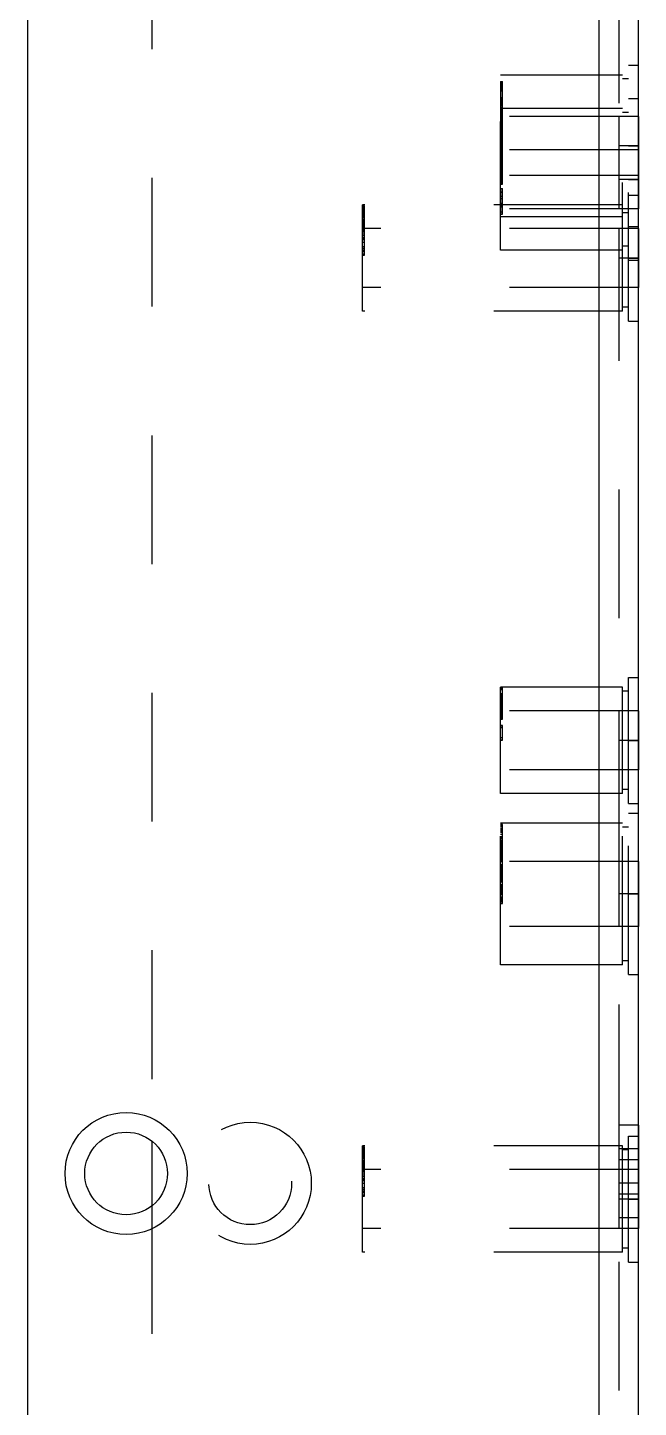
# Model space of a CAD drawing. Header units: millimetres. Extents: x 1262 to 3787, y 0 to 841.
# Drawn here: x 2677.8 to 2708.8, y 441.8 to 511.9 of the extents above; entities that cross this region are included whole.
import ezdxf

# ---------------------------------------------------------------- set-up
doc = ezdxf.new("R2010")
doc.units = ezdxf.units.MM
doc.header["$LTSCALE"] = 65.395
doc.linetypes.add('HIDDEN', pattern=[0.2, 0.1, -0.1])
doc.layers.get('0').update_dxf_attribs({"linetype": 'CONTINUOUS'})
doc.layers.add('02___PRT_ALL_AXES', color=7, linetype='CONTINUOUS')
doc.layers.add('DEFAULT_2', color=8, linetype='HIDDEN')

msp = doc.modelspace()

# ---------------------------------------------------------------- linework, layer by layer
at = {"color": 3, "linetype": 'Continuous'}
for p, q in [((2706.84, 581.004), (2706.84, 324.704)), ((2677.84, 580.004), (2677.84, 325.704)), ((2708.84, 325.704), (2708.84, 580.004))]:
    msp.add_line(p, q, dxfattribs=at)
at = {"color": 7, "linetype": 'Continuous'}
msp.add_line((2684.14, 455.312), (2684.14, 452.095), dxfattribs=at)
at = {"color": 3, "linetype": 'Continuous'}
msp.add_circle((2682.84, 453.704), 3.1, dxfattribs=at)
at = {"color": 7, "linetype": 'Continuous'}
msp.add_circle((2682.84, 453.704), 2.1, dxfattribs=at)
at = {"layer": '02___PRT_ALL_AXES', "color": 8, "linetype": 'HIDDEN'}
for p, q in [((2708.04, 509.504), (2701.84, 509.504)), ((2701.84, 500.604), (2701.84, 509.504)), ((2708.04, 507.804), (2701.84, 507.804)), ((2708.84, 507.404), (2701.84, 507.404)), ((2707.84, 507.402), (2707.84, 502.705)), ((2708.84, 507.402), (2708.84, 507.404)), ((2708.84, 507.402), (2708.84, 502.705)), ((2708.84, 505.704), (2701.84, 505.704)), ((2708.84, 505.904), (2707.84, 505.904)), ((2708.84, 504.404), (2701.84, 504.404)), ((2708.84, 504.204), (2707.84, 504.204)), ((2708.04, 502.904), (2694.84, 502.904)), ((2708.84, 502.704), (2701.84, 502.704)), ((2708.84, 502.704), (2708.84, 502.705)), ((2708.04, 502.304), (2701.84, 502.304)), ((2708.84, 501.704), (2694.84, 501.704)), ((2694.84, 497.504), (2694.84, 501.704)), ((2707.84, 501.702), (2707.84, 498.705)), ((2708.84, 501.702), (2708.84, 501.704)), ((2708.84, 501.702), (2708.84, 498.705)), ((2708.04, 500.604), (2701.84, 500.604)), ((2708.84, 500.204), (2707.84, 500.204)), ((2708.84, 498.704), (2694.84, 498.704)), ((2708.84, 498.704), (2708.84, 498.705)), ((2708.04, 497.504), (2694.84, 497.504)), ((2708.04, 478.404), (2701.84, 478.404)), ((2708.84, 477.204), (2701.84, 477.204)), ((2701.84, 473.004), (2701.84, 477.204)), ((2707.84, 477.202), (2707.84, 474.205)), ((2708.84, 477.202), (2708.84, 477.204)), ((2708.84, 477.202), (2708.84, 474.205)), ((2708.84, 475.704), (2707.84, 475.704)), ((2708.84, 474.204), (2701.84, 474.204)), ((2708.84, 474.204), (2708.84, 474.205)), ((2708.04, 473.004), (2701.84, 473.004)), ((2708.04, 471.504), (2701.84, 471.504)), ((2708.84, 469.554), (2701.84, 469.554)), ((2701.84, 466.254), (2701.84, 469.554)), ((2707.84, 469.552), (2707.84, 466.255)), ((2708.84, 469.552), (2708.84, 469.554)), ((2708.84, 469.552), (2708.84, 466.255)), ((2708.84, 467.904), (2707.84, 467.904)), ((2708.84, 466.254), (2701.84, 466.254)), ((2708.84, 466.254), (2708.84, 466.255)), ((2708.04, 464.304), (2701.84, 464.304)), ((2708.84, 456.154), (2707.84, 456.154)), ((2707.84, 456.154), (2707.84, 450.905)), ((2708.84, 456.154), (2708.84, 450.905)), ((2708.04, 455.104), (2694.84, 455.104)), ((2708.84, 454.954), (2707.84, 454.954)), ((2708.84, 454.404), (2707.84, 454.404)), ((2708.84, 453.904), (2694.84, 453.904)), ((2694.84, 449.704), (2694.84, 453.904)), ((2708.84, 453.204), (2707.84, 453.204)), ((2708.84, 452.654), (2707.84, 452.654)), ((2708.84, 452.404), (2707.84, 452.404)), ((2708.84, 451.454), (2707.84, 451.454)), ((2708.84, 450.904), (2694.84, 450.904)), ((2708.84, 450.904), (2708.84, 450.905)), ((2708.04, 449.704), (2694.84, 449.704))]:
    msp.add_line(p, q, dxfattribs=at)
at = {"layer": 'DEFAULT_2', "color": 8, "linetype": 'HIDDEN'}
for p, q in [((2707.84, 580.004), (2707.84, 325.704)), ((2684.14, 556.595), (2684.14, 455.312)), ((2708.34, 510.004), (2708.84, 510.004)), ((2708.34, 497.004), (2708.34, 510.004)), ((2701.84, 509.169), (2701.94, 509.169)), ((2701.84, 509.169), (2701.84, 503.961)), ((2701.84, 509.16), (2701.94, 509.16)), ((2701.84, 509.157), (2701.94, 509.157)), ((2701.84, 509.145), (2701.94, 509.145)), ((2701.84, 509.13), (2701.94, 509.13)), ((2701.84, 509.123), (2701.94, 509.123)), ((2701.84, 509.106), (2701.94, 509.106)), ((2701.84, 509.061), (2701.94, 509.061)), ((2701.84, 509.05), (2701.94, 509.05)), ((2701.84, 509.034), (2701.94, 509.034)), ((2701.84, 509.032), (2701.94, 509.032)), ((2701.84, 509.028), (2701.94, 509.028)), ((2701.84, 509.02), (2701.94, 509.02)), ((2701.84, 508.997), (2701.94, 508.997)), ((2701.84, 508.987), (2701.94, 508.987)), ((2701.84, 508.984), (2701.94, 508.984)), ((2701.84, 508.951), (2701.94, 508.951)), ((2701.84, 508.941), (2701.94, 508.941)), ((2701.84, 508.931), (2701.94, 508.931)), ((2701.84, 508.921), (2701.94, 508.921)), ((2701.84, 508.883), (2701.94, 508.883)), ((2701.94, 503.961), (2701.94, 509.169)), ((2708.04, 497.504), (2708.04, 509.504)), ((2708.34, 509.304), (2708.04, 509.304)), ((2701.84, 508.861), (2701.94, 508.861)), ((2701.84, 508.86), (2701.94, 508.86)), ((2701.84, 508.784), (2701.94, 508.784)), ((2701.84, 508.774), (2701.94, 508.774)), ((2701.84, 508.765), (2701.94, 508.765)), ((2701.84, 508.752), (2701.94, 508.752)), ((2701.84, 508.697), (2701.94, 508.697)), ((2701.84, 508.365), (2701.94, 508.365)), ((2701.84, 508.3), (2701.94, 508.3)), ((2701.84, 508.279), (2701.94, 508.279)), ((2701.84, 508.253), (2701.94, 508.253)), ((2701.84, 508.218), (2701.94, 508.218)), ((2701.84, 508.195), (2701.94, 508.195)), ((2708.34, 508.304), (2708.84, 508.304)), ((2701.84, 508.139), (2701.94, 508.139)), ((2701.84, 508.128), (2701.94, 508.128)), ((2701.84, 508.124), (2701.94, 508.124)), ((2701.84, 508.109), (2701.94, 508.109)), ((2701.84, 508.102), (2701.94, 508.102)), ((2701.84, 508.093), (2701.94, 508.093)), ((2701.84, 508.06), (2701.94, 508.06)), ((2701.84, 508.038), (2701.94, 508.038)), ((2701.84, 508.013), (2701.94, 508.013)), ((2701.84, 507.979), (2701.94, 507.979)), ((2701.84, 507.885), (2701.94, 507.885)), ((2701.84, 507.845), (2701.94, 507.845)), ((2701.84, 507.788), (2701.94, 507.788)), ((2701.84, 507.745), (2701.94, 507.745)), ((2701.84, 507.72), (2701.94, 507.72)), ((2701.84, 507.644), (2701.94, 507.644)), ((2701.84, 507.642), (2701.94, 507.642)), ((2701.84, 507.631), (2701.94, 507.631)), ((2701.84, 507.58), (2701.94, 507.58)), ((2701.84, 507.572), (2701.94, 507.572)), ((2701.84, 507.544), (2701.94, 507.544)), ((2701.84, 507.543), (2701.94, 507.543)), ((2701.84, 507.512), (2701.94, 507.512)), ((2701.84, 507.49), (2701.94, 507.49)), ((2701.84, 507.477), (2701.94, 507.477)), ((2701.84, 507.469), (2701.94, 507.469)), ((2708.34, 507.604), (2708.04, 507.604)), ((2701.84, 507.46), (2701.94, 507.46)), ((2701.84, 507.457), (2701.94, 507.457)), ((2701.84, 507.45), (2701.94, 507.45)), ((2701.84, 507.445), (2701.94, 507.445)), ((2701.84, 507.43), (2701.94, 507.43)), ((2701.84, 507.423), (2701.94, 507.423)), ((2701.84, 507.415), (2701.94, 507.415)), ((2701.84, 507.406), (2701.94, 507.406)), ((2701.84, 507.361), (2701.94, 507.361)), ((2701.84, 507.35), (2701.94, 507.35)), ((2701.84, 507.345), (2701.94, 507.345)), ((2701.84, 507.334), (2701.94, 507.334)), ((2701.84, 507.333), (2701.94, 507.333)), ((2701.84, 507.332), (2701.94, 507.332)), ((2701.84, 507.328), (2701.94, 507.328)), ((2701.84, 507.32), (2701.94, 507.32)), ((2701.84, 507.297), (2701.94, 507.297)), ((2701.84, 507.287), (2701.94, 507.287)), ((2701.84, 507.284), (2701.94, 507.284)), ((2701.84, 507.281), (2701.94, 507.281)), ((2701.84, 507.252), (2701.94, 507.252)), ((2701.84, 507.251), (2701.94, 507.251)), ((2701.84, 507.241), (2701.94, 507.241)), ((2701.84, 507.231), (2701.94, 507.231)), ((2701.84, 507.221), (2701.94, 507.221)), ((2701.84, 507.183), (2701.94, 507.183)), ((2701.84, 507.176), (2701.94, 507.176)), ((2701.84, 507.164), (2701.94, 507.164)), ((2701.84, 507.161), (2701.94, 507.161)), ((2701.84, 507.16), (2701.94, 507.16)), ((2701.84, 507.106), (2701.94, 507.106)), ((2701.84, 507.106), (2701.94, 507.106)), ((2701.84, 507.094), (2701.94, 507.094)), ((2701.84, 507.084), (2701.94, 507.084)), ((2701.84, 507.077), (2701.94, 507.077)), ((2701.84, 507.074), (2701.94, 507.074)), ((2701.84, 507.065), (2701.94, 507.065)), ((2701.84, 507.052), (2701.94, 507.052)), ((2701.84, 507.043), (2701.94, 507.043)), ((2701.84, 507.026), (2701.94, 507.026)), ((2701.84, 507.018), (2701.94, 507.018)), ((2701.84, 507.014), (2701.94, 507.014)), ((2701.84, 507.001), (2701.94, 507.001)), ((2701.84, 506.997), (2701.94, 506.997)), ((2701.84, 506.98), (2701.94, 506.98)), ((2701.84, 506.972), (2701.94, 506.972)), ((2701.84, 506.961), (2701.94, 506.961)), ((2701.84, 506.949), (2701.94, 506.949)), ((2701.84, 506.938), (2701.94, 506.938)), ((2701.84, 506.931), (2701.94, 506.931)), ((2701.84, 506.911), (2701.94, 506.911)), ((2701.84, 506.892), (2701.94, 506.892)), ((2701.84, 506.88), (2701.94, 506.88)), ((2701.84, 506.865), (2701.94, 506.865)), ((2701.84, 506.85), (2701.94, 506.85)), ((2701.84, 506.841), (2701.94, 506.841)), ((2701.84, 506.826), (2701.94, 506.826)), ((2701.84, 506.811), (2701.94, 506.811)), ((2701.84, 506.809), (2701.94, 506.809)), ((2701.84, 506.799), (2701.94, 506.799)), ((2701.84, 506.792), (2701.94, 506.792)), ((2701.84, 506.78), (2701.94, 506.78)), ((2701.84, 506.76), (2701.94, 506.76)), ((2701.84, 506.753), (2701.94, 506.753)), ((2701.84, 506.677), (2701.94, 506.677)), ((2701.84, 506.665), (2701.94, 506.665)), ((2701.84, 506.664), (2701.94, 506.664)), ((2701.84, 506.63), (2701.94, 506.63)), ((2701.84, 506.628), (2701.94, 506.628)), ((2701.84, 506.6), (2701.94, 506.6)), ((2701.84, 506.579), (2701.94, 506.579)), ((2701.84, 506.562), (2701.94, 506.562)), ((2701.84, 506.553), (2701.94, 506.553)), ((2701.84, 506.534), (2701.94, 506.534)), ((2701.84, 506.518), (2701.94, 506.518)), ((2701.84, 506.51), (2701.94, 506.51)), ((2701.84, 506.495), (2701.94, 506.495)), ((2701.84, 506.445), (2701.94, 506.445)), ((2701.84, 506.442), (2701.94, 506.442)), ((2701.84, 506.439), (2701.94, 506.439)), ((2701.84, 506.428), (2701.94, 506.428)), ((2701.84, 506.424), (2701.94, 506.424)), ((2701.84, 506.412), (2701.94, 506.412)), ((2701.84, 506.409), (2701.94, 506.409)), ((2701.84, 506.402), (2701.94, 506.402)), ((2701.84, 506.394), (2701.94, 506.394)), ((2701.84, 506.393), (2701.94, 506.393)), ((2701.84, 506.384), (2701.94, 506.384)), ((2701.84, 506.37), (2701.94, 506.37)), ((2701.84, 506.368), (2701.94, 506.368)), ((2701.84, 506.36), (2701.94, 506.36)), ((2701.84, 506.356), (2701.94, 506.356)), ((2701.84, 506.353), (2701.94, 506.353)), ((2701.84, 506.344), (2701.94, 506.344)), ((2701.84, 506.34), (2701.94, 506.34)), ((2701.84, 506.338), (2701.94, 506.338)), ((2701.84, 506.335), (2701.94, 506.335)), ((2701.84, 506.314), (2701.94, 506.314)), ((2701.84, 506.313), (2701.94, 506.313)), ((2701.84, 506.308), (2701.94, 506.308)), ((2701.84, 506.305), (2701.94, 506.305)), ((2701.84, 506.297), (2701.94, 506.297)), ((2701.84, 506.295), (2701.94, 506.295)), ((2701.84, 506.289), (2701.94, 506.289)), ((2701.84, 506.279), (2701.94, 506.279)), ((2701.84, 506.266), (2701.94, 506.266)), ((2701.84, 506.264), (2701.94, 506.264)), ((2701.84, 506.259), (2701.94, 506.259)), ((2701.84, 506.257), (2701.94, 506.257)), ((2701.84, 506.253), (2701.94, 506.253)), ((2701.84, 506.25), (2701.94, 506.25)), ((2701.84, 506.234), (2701.94, 506.234)), ((2701.84, 506.228), (2701.94, 506.228)), ((2701.84, 506.22), (2701.94, 506.22)), ((2701.84, 506.215), (2701.94, 506.215)), ((2701.84, 506.214), (2701.94, 506.214)), ((2701.84, 506.209), (2701.94, 506.209)), ((2701.84, 506.195), (2701.94, 506.195)), ((2701.84, 506.188), (2701.94, 506.188)), ((2701.84, 506.185), (2701.94, 506.185)), ((2701.84, 506.172), (2701.94, 506.172)), ((2701.84, 506.155), (2701.94, 506.155)), ((2701.84, 506.154), (2701.94, 506.154)), ((2701.84, 506.145), (2701.94, 506.145)), ((2701.84, 506.131), (2701.94, 506.131)), ((2701.84, 506.13), (2701.94, 506.13)), ((2701.84, 506.106), (2701.94, 506.106)), ((2701.84, 506.099), (2701.94, 506.099)), ((2701.84, 506.095), (2701.94, 506.095)), ((2701.84, 506.088), (2701.94, 506.088)), ((2701.84, 506.075), (2701.94, 506.075)), ((2701.84, 506.069), (2701.94, 506.069)), ((2701.84, 506.068), (2701.94, 506.068)), ((2701.84, 506.065), (2701.94, 506.065)), ((2701.84, 506.052), (2701.94, 506.052)), ((2701.84, 506.05), (2701.94, 506.05)), ((2701.84, 506.045), (2701.94, 506.045)), ((2701.84, 506.038), (2701.94, 506.038)), ((2701.84, 506.025), (2701.94, 506.025)), ((2701.84, 506.02), (2701.94, 506.02)), ((2701.84, 505.986), (2701.94, 505.986)), ((2701.84, 505.986), (2701.94, 505.986)), ((2701.84, 505.983), (2701.94, 505.983)), ((2701.84, 505.982), (2701.94, 505.982)), ((2701.84, 505.981), (2701.94, 505.981)), ((2701.84, 505.967), (2701.94, 505.967)), ((2701.84, 505.965), (2701.94, 505.965)), ((2701.84, 505.952), (2701.94, 505.952)), ((2701.84, 505.945), (2701.94, 505.945)), ((2701.84, 505.944), (2701.94, 505.944)), ((2701.84, 505.942), (2701.94, 505.942)), ((2701.84, 505.931), (2701.94, 505.931)), ((2701.84, 505.88), (2701.94, 505.88)), ((2701.84, 505.876), (2701.94, 505.876)), ((2701.84, 505.872), (2701.94, 505.872)), ((2701.84, 505.864), (2701.94, 505.864)), ((2701.84, 505.844), (2701.94, 505.844)), ((2701.84, 505.843), (2701.94, 505.843)), ((2701.84, 505.839), (2701.94, 505.839)), ((2701.84, 505.833), (2701.94, 505.833)), ((2701.84, 505.812), (2701.94, 505.812)), ((2701.84, 505.804), (2701.94, 505.804)), ((2701.84, 505.795), (2701.94, 505.795)), ((2701.84, 505.79), (2701.94, 505.79)), ((2701.84, 505.79), (2701.94, 505.79)), ((2701.84, 505.777), (2701.94, 505.777)), ((2701.84, 505.767), (2701.94, 505.767)), ((2701.84, 505.765), (2701.94, 505.765)), ((2701.84, 505.757), (2701.94, 505.757)), ((2701.84, 505.75), (2701.94, 505.75)), ((2701.84, 505.731), (2701.94, 505.731)), ((2701.84, 505.715), (2701.94, 505.715)), ((2701.84, 505.687), (2701.94, 505.687)), ((2701.84, 505.678), (2701.94, 505.678)), ((2701.84, 505.663), (2701.94, 505.663)), ((2701.84, 505.661), (2701.94, 505.661)), ((2701.84, 505.645), (2701.94, 505.645)), ((2701.84, 505.633), (2701.94, 505.633)), ((2701.84, 505.581), (2701.94, 505.581)), ((2701.84, 505.552), (2701.94, 505.552)), ((2701.84, 505.476), (2701.94, 505.476)), ((2701.84, 505.464), (2701.94, 505.464)), ((2701.84, 505.447), (2701.94, 505.447)), ((2701.84, 505.406), (2701.94, 505.406)), ((2701.84, 505.406), (2701.94, 505.406)), ((2701.84, 505.394), (2701.94, 505.394)), ((2701.84, 505.377), (2701.94, 505.377)), ((2708.34, 505.904), (2708.84, 505.904)), ((2701.84, 505.343), (2701.94, 505.343)), ((2701.84, 505.326), (2701.94, 505.326)), ((2701.84, 505.318), (2701.94, 505.318)), ((2701.84, 505.314), (2701.94, 505.314)), ((2701.84, 505.301), (2701.94, 505.301)), ((2701.84, 505.28), (2701.94, 505.28)), ((2701.84, 505.275), (2701.94, 505.275)), ((2701.84, 505.272), (2701.94, 505.272)), ((2701.84, 505.261), (2701.94, 505.261)), ((2701.84, 505.249), (2701.94, 505.249)), ((2701.84, 505.248), (2701.94, 505.248)), ((2701.84, 505.238), (2701.94, 505.238)), ((2701.84, 505.231), (2701.94, 505.231)), ((2701.84, 505.211), (2701.94, 505.211)), ((2701.84, 505.192), (2701.94, 505.192)), ((2701.84, 505.18), (2701.94, 505.18)), ((2701.84, 505.165), (2701.94, 505.165)), ((2701.84, 505.15), (2701.94, 505.15)), ((2701.84, 505.141), (2701.94, 505.141)), ((2701.84, 505.126), (2701.94, 505.126)), ((2701.84, 505.111), (2701.94, 505.111)), ((2701.84, 505.109), (2701.94, 505.109)), ((2701.84, 505.099), (2701.94, 505.099)), ((2701.84, 505.092), (2701.94, 505.092)), ((2701.84, 505.08), (2701.94, 505.08)), ((2701.84, 505.06), (2701.94, 505.06)), ((2701.84, 505.053), (2701.94, 505.053)), ((2701.84, 505.05), (2701.94, 505.05)), ((2701.84, 504.977), (2701.94, 504.977)), ((2701.84, 504.964), (2701.94, 504.964)), ((2701.84, 504.935), (2701.94, 504.935)), ((2701.84, 504.93), (2701.94, 504.93)), ((2701.84, 504.928), (2701.94, 504.928)), ((2701.84, 504.862), (2701.94, 504.862)), ((2701.84, 504.834), (2701.94, 504.834)), ((2701.84, 504.81), (2701.94, 504.81)), ((2701.84, 504.745), (2701.94, 504.745)), ((2701.84, 504.742), (2701.94, 504.742)), ((2701.84, 504.712), (2701.94, 504.712)), ((2701.84, 504.709), (2701.94, 504.709)), ((2701.84, 504.702), (2701.94, 504.702)), ((2701.84, 504.694), (2701.94, 504.694)), ((2701.84, 504.684), (2701.94, 504.684)), ((2701.84, 504.67), (2701.94, 504.67)), ((2701.84, 504.668), (2701.94, 504.668)), ((2701.84, 504.667), (2701.94, 504.667)), ((2701.84, 504.656), (2701.94, 504.656)), ((2701.84, 504.653), (2701.94, 504.653)), ((2701.84, 504.644), (2701.94, 504.644)), ((2701.84, 504.64), (2701.94, 504.64)), ((2701.84, 504.635), (2701.94, 504.635)), ((2701.84, 504.633), (2701.94, 504.633)), ((2701.84, 504.614), (2701.94, 504.614)), ((2701.84, 504.608), (2701.94, 504.608)), ((2701.84, 504.605), (2701.94, 504.605)), ((2701.84, 504.597), (2701.94, 504.597)), ((2701.84, 504.595), (2701.94, 504.595)), ((2701.84, 504.589), (2701.94, 504.589)), ((2701.84, 504.566), (2701.94, 504.566)), ((2701.84, 504.564), (2701.94, 504.564)), ((2701.84, 504.56), (2701.94, 504.56)), ((2701.84, 504.559), (2701.94, 504.559)), ((2701.84, 504.557), (2701.94, 504.557)), ((2701.84, 504.553), (2701.94, 504.553)), ((2701.84, 504.55), (2701.94, 504.55)), ((2701.84, 504.534), (2701.94, 504.534)), ((2701.84, 504.53), (2701.94, 504.53)), ((2701.84, 504.528), (2701.94, 504.528)), ((2701.84, 504.52), (2701.94, 504.52)), ((2701.84, 504.515), (2701.94, 504.515)), ((2701.84, 504.514), (2701.94, 504.514)), ((2701.84, 504.514), (2701.94, 504.514)), ((2701.84, 504.509), (2701.94, 504.509)), ((2701.84, 504.495), (2701.94, 504.495)), ((2701.84, 504.488), (2701.94, 504.488)), ((2701.84, 504.472), (2701.94, 504.472)), ((2701.84, 504.455), (2701.94, 504.455)), ((2701.84, 504.454), (2701.94, 504.454)), ((2701.84, 504.431), (2701.94, 504.431)), ((2701.84, 504.43), (2701.94, 504.43)), ((2701.84, 504.406), (2701.94, 504.406)), ((2701.84, 504.399), (2701.94, 504.399)), ((2701.84, 504.395), (2701.94, 504.395)), ((2701.84, 504.375), (2701.94, 504.375)), ((2701.84, 504.369), (2701.94, 504.369)), ((2701.84, 504.368), (2701.94, 504.368)), ((2701.84, 504.365), (2701.94, 504.365)), ((2701.84, 504.352), (2701.94, 504.352)), ((2701.84, 504.35), (2701.94, 504.35)), ((2701.84, 504.338), (2701.94, 504.338)), ((2701.84, 504.325), (2701.94, 504.325)), ((2701.84, 504.32), (2701.94, 504.32)), ((2701.84, 504.286), (2701.94, 504.286)), ((2701.84, 504.286), (2701.94, 504.286)), ((2701.84, 504.283), (2701.94, 504.283)), ((2701.84, 504.282), (2701.94, 504.282)), ((2701.84, 504.281), (2701.94, 504.281)), ((2701.84, 504.267), (2701.94, 504.267)), ((2701.84, 504.265), (2701.94, 504.265)), ((2701.84, 504.252), (2701.94, 504.252)), ((2701.84, 504.247), (2701.94, 504.247)), ((2701.84, 504.245), (2701.94, 504.245)), ((2701.84, 504.181), (2701.94, 504.181)), ((2701.84, 504.176), (2701.94, 504.176)), ((2701.84, 504.164), (2701.94, 504.164)), ((2701.84, 504.139), (2701.94, 504.139)), ((2701.84, 504.133), (2701.94, 504.133)), ((2701.84, 504.132), (2701.94, 504.132)), ((2701.84, 504.104), (2701.94, 504.104)), ((2701.84, 504.095), (2701.94, 504.095)), ((2701.84, 504.09), (2701.94, 504.09)), ((2701.84, 504.067), (2701.94, 504.067)), ((2701.84, 504.065), (2701.94, 504.065)), ((2701.84, 504.057), (2701.94, 504.057)), ((2701.84, 504.031), (2701.94, 504.031)), ((2701.84, 503.987), (2701.94, 503.987)), ((2701.84, 503.978), (2701.94, 503.978)), ((2701.84, 503.963), (2701.94, 503.963)), ((2701.84, 503.961), (2701.94, 503.961)), ((2708.34, 504.204), (2708.84, 504.204)), ((2701.84, 503.747), (2701.94, 503.747)), ((2701.84, 503.747), (2701.84, 502.432)), ((2701.84, 503.575), (2701.94, 503.575)), ((2701.84, 503.548), (2701.94, 503.548)), ((2701.84, 503.35), (2701.94, 503.35)), ((2701.94, 502.432), (2701.94, 503.747)), ((2708.34, 503.404), (2708.84, 503.404)), ((2694.84, 500.204), (2694.84, 502.904)), ((2694.94, 502.86), (2694.84, 502.86)), ((2694.84, 502.842), (2694.94, 502.842)), ((2694.94, 502.835), (2694.84, 502.835)), ((2694.84, 502.821), (2694.94, 502.821)), ((2694.94, 502.798), (2694.84, 502.798)), ((2694.84, 502.795), (2694.94, 502.795)), ((2694.84, 502.76), (2694.94, 502.76)), ((2694.94, 502.754), (2694.84, 502.754)), ((2694.84, 502.743), (2694.94, 502.743)), ((2694.84, 502.738), (2694.94, 502.738)), ((2694.84, 502.734), (2694.94, 502.734)), ((2694.84, 502.728), (2694.94, 502.728)), ((2694.84, 502.703), (2694.94, 502.703)), ((2694.84, 502.698), (2694.94, 502.698)), ((2694.84, 502.697), (2694.94, 502.697)), ((2694.94, 502.694), (2694.84, 502.694)), ((2694.84, 502.686), (2694.94, 502.686)), ((2694.84, 502.661), (2694.94, 502.661)), ((2694.84, 502.657), (2694.94, 502.657)), ((2694.84, 502.642), (2694.94, 502.642)), ((2694.84, 502.626), (2694.94, 502.626)), ((2694.84, 502.575), (2694.94, 502.575)), ((2694.84, 502.57), (2694.94, 502.57)), ((2694.94, 502.567), (2694.84, 502.567)), ((2694.94, 500.351), (2694.94, 502.86)), ((2701.84, 503.235), (2701.94, 503.235)), ((2701.84, 503.002), (2701.94, 503.002)), ((2701.84, 502.967), (2701.94, 502.967)), ((2701.84, 502.933), (2701.94, 502.933)), ((2701.84, 502.86), (2701.94, 502.86)), ((2701.84, 502.83), (2701.94, 502.83)), ((2701.84, 502.814), (2701.94, 502.814)), ((2708.34, 502.704), (2708.04, 502.704)), ((2694.84, 502.528), (2694.94, 502.528)), ((2694.84, 502.503), (2694.94, 502.503)), ((2694.84, 502.446), (2694.94, 502.446)), ((2694.84, 502.42), (2694.94, 502.42)), ((2694.84, 502.378), (2694.94, 502.378)), ((2694.84, 502.373), (2694.94, 502.373)), ((2694.84, 502.357), (2694.94, 502.357)), ((2694.84, 502.347), (2694.94, 502.347)), ((2694.84, 502.343), (2694.94, 502.343)), ((2694.84, 502.295), (2694.94, 502.295)), ((2694.84, 502.291), (2694.94, 502.291)), ((2694.84, 502.275), (2694.94, 502.275)), ((2694.84, 502.275), (2694.94, 502.275)), ((2694.84, 502.203), (2694.94, 502.203)), ((2694.84, 502.193), (2694.94, 502.193)), ((2694.84, 502.165), (2694.94, 502.165)), ((2694.84, 502.152), (2694.94, 502.152)), ((2694.84, 502.14), (2694.94, 502.14)), ((2694.84, 502.135), (2694.94, 502.135)), ((2694.84, 502.131), (2694.94, 502.131)), ((2694.84, 502.124), (2694.94, 502.124)), ((2694.84, 502.121), (2694.94, 502.121)), ((2694.84, 502.104), (2694.94, 502.104)), ((2694.84, 502.078), (2694.94, 502.078)), ((2694.84, 502.078), (2694.94, 502.078)), ((2694.84, 502.068), (2694.94, 502.068)), ((2694.84, 502.059), (2694.94, 502.059)), ((2694.84, 502.033), (2694.94, 502.033)), ((2694.84, 502.018), (2694.94, 502.018)), ((2694.84, 502.011), (2694.94, 502.011)), ((2694.84, 501.992), (2694.94, 501.992)), ((2694.84, 501.987), (2694.94, 501.987)), ((2694.84, 501.98), (2694.94, 501.98)), ((2694.84, 501.975), (2694.94, 501.975)), ((2694.84, 501.97), (2694.94, 501.97)), ((2694.84, 501.966), (2694.94, 501.966)), ((2694.84, 501.965), (2694.94, 501.965)), ((2694.84, 501.961), (2694.94, 501.961)), ((2694.84, 501.953), (2694.94, 501.953)), ((2694.84, 501.951), (2694.94, 501.951)), ((2694.84, 501.945), (2694.94, 501.945)), ((2694.84, 501.94), (2694.94, 501.94)), ((2694.84, 501.93), (2694.94, 501.93)), ((2694.84, 501.928), (2694.94, 501.928)), ((2694.84, 501.92), (2694.94, 501.92)), ((2694.84, 501.915), (2694.94, 501.915)), ((2694.84, 501.913), (2694.94, 501.913)), ((2694.84, 501.903), (2694.94, 501.903)), ((2694.84, 501.9), (2694.94, 501.9)), ((2694.84, 501.894), (2694.94, 501.894)), ((2694.94, 501.863), (2694.84, 501.863)), ((2694.84, 501.857), (2694.94, 501.857)), ((2694.84, 501.856), (2694.94, 501.856)), ((2701.84, 502.547), (2701.94, 502.547)), ((2701.84, 502.432), (2701.94, 502.432)), ((2708.34, 502.504), (2708.04, 502.504)), ((2694.84, 501.853), (2694.94, 501.853)), ((2694.84, 501.847), (2694.94, 501.847)), ((2694.84, 501.832), (2694.94, 501.832)), ((2694.84, 501.803), (2694.94, 501.803)), ((2694.84, 501.777), (2694.94, 501.777)), ((2694.94, 501.762), (2694.84, 501.762)), ((2694.84, 501.75), (2694.94, 501.75)), ((2694.84, 501.746), (2694.94, 501.746)), ((2694.84, 501.68), (2694.94, 501.68)), ((2694.84, 501.613), (2694.94, 501.613)), ((2694.84, 501.543), (2694.94, 501.543)), ((2694.84, 501.438), (2694.94, 501.438)), ((2694.84, 501.353), (2694.94, 501.353)), ((2694.84, 501.248), (2694.94, 501.248)), ((2694.84, 501.191), (2694.94, 501.191)), ((2694.84, 501.16), (2694.94, 501.16)), ((2708.34, 501.804), (2708.84, 501.804)), ((2694.84, 501.15), (2694.94, 501.15)), ((2694.84, 501.018), (2694.94, 501.018)), ((2694.94, 500.778), (2694.84, 500.778)), ((2694.84, 500.706), (2694.94, 500.706)), ((2694.84, 500.675), (2694.94, 500.675)), ((2694.94, 500.655), (2694.84, 500.655)), ((2694.84, 500.584), (2694.94, 500.584)), ((2694.84, 500.577), (2694.94, 500.577)), ((2694.84, 500.553), (2694.94, 500.553)), ((2694.84, 500.535), (2694.94, 500.535)), ((2708.34, 500.804), (2708.04, 500.804)), ((2694.84, 500.414), (2694.94, 500.414)), ((2694.84, 500.382), (2694.94, 500.382)), ((2694.84, 500.351), (2694.94, 500.351)), ((2708.34, 500.204), (2708.84, 500.204)), ((2708.34, 500.104), (2708.84, 500.104)), ((2708.34, 497.704), (2708.04, 497.704)), ((2708.34, 497.004), (2708.84, 497.004)), ((2708.34, 478.904), (2708.84, 478.904)), ((2708.34, 472.504), (2708.34, 478.904)), ((2701.84, 475.704), (2701.84, 478.404)), ((2701.94, 478.401), (2701.84, 478.401)), ((2701.94, 478.397), (2701.84, 478.397)), ((2701.94, 478.389), (2701.84, 478.389)), ((2701.94, 478.386), (2701.84, 478.386)), ((2701.94, 478.344), (2701.84, 478.344)), ((2701.94, 478.314), (2701.84, 478.314)), ((2701.84, 478.291), (2701.94, 478.291)), ((2701.84, 478.092), (2701.94, 478.092)), ((2701.84, 478.087), (2701.94, 478.087)), ((2701.84, 478.085), (2701.94, 478.085)), ((2701.94, 478.062), (2701.84, 478.062)), ((2701.84, 478.054), (2701.94, 478.054)), ((2701.94, 476.787), (2701.94, 478.401)), ((2708.04, 473.004), (2708.04, 478.404)), ((2708.34, 478.204), (2708.04, 478.204)), ((2701.84, 478.01), (2701.94, 478.01)), ((2701.84, 477.997), (2701.94, 477.997)), ((2701.84, 477.994), (2701.94, 477.994)), ((2701.84, 477.982), (2701.94, 477.982)), ((2701.94, 477.97), (2701.84, 477.97)), ((2701.84, 477.958), (2701.94, 477.958)), ((2701.84, 477.956), (2701.94, 477.956)), ((2701.84, 477.913), (2701.94, 477.913)), ((2701.84, 477.894), (2701.94, 477.894)), ((2701.84, 477.834), (2701.94, 477.834)), ((2701.84, 477.822), (2701.94, 477.822)), ((2701.84, 477.782), (2701.94, 477.782)), ((2701.84, 477.765), (2701.94, 477.765)), ((2701.84, 477.725), (2701.94, 477.725)), ((2701.84, 477.689), (2701.94, 477.689)), ((2701.84, 477.677), (2701.94, 477.677)), ((2701.84, 477.638), (2701.94, 477.638)), ((2701.84, 477.638), (2701.94, 477.638)), ((2701.84, 477.624), (2701.94, 477.624)), ((2701.84, 477.604), (2701.94, 477.604)), ((2701.84, 477.595), (2701.94, 477.595)), ((2701.84, 477.585), (2701.94, 477.585)), ((2701.84, 477.565), (2701.94, 477.565)), ((2701.84, 477.553), (2701.94, 477.553)), ((2701.84, 477.551), (2701.94, 477.551)), ((2701.84, 477.549), (2701.94, 477.549)), ((2701.84, 477.544), (2701.94, 477.544)), ((2701.84, 477.522), (2701.94, 477.522)), ((2701.84, 477.49), (2701.94, 477.49)), ((2701.84, 477.489), (2701.94, 477.489)), ((2701.84, 477.472), (2701.94, 477.472)), ((2701.84, 477.46), (2701.94, 477.46)), ((2701.84, 477.455), (2701.94, 477.455)), ((2701.84, 477.435), (2701.94, 477.435)), ((2701.84, 477.422), (2701.94, 477.422)), ((2701.84, 477.421), (2701.94, 477.421)), ((2701.84, 477.414), (2701.94, 477.414)), ((2701.84, 477.377), (2701.94, 477.377)), ((2701.84, 477.375), (2701.94, 477.375)), ((2701.84, 477.364), (2701.94, 477.364)), ((2701.84, 477.363), (2701.94, 477.363)), ((2701.84, 477.345), (2701.94, 477.345)), ((2701.84, 477.344), (2701.94, 477.344)), ((2701.84, 477.299), (2701.94, 477.299)), ((2701.84, 477.273), (2701.94, 477.273)), ((2701.84, 477.269), (2701.94, 477.269)), ((2701.84, 477.265), (2701.94, 477.265)), ((2701.84, 477.232), (2701.94, 477.232)), ((2701.84, 477.23), (2701.94, 477.23)), ((2701.84, 477.215), (2701.94, 477.215)), ((2701.84, 477.199), (2701.94, 477.199)), ((2701.84, 477.195), (2701.94, 477.195)), ((2701.84, 477.179), (2701.94, 477.179)), ((2701.84, 477.172), (2701.94, 477.172)), ((2701.84, 477.171), (2701.94, 477.171)), ((2701.84, 477.167), (2701.94, 477.167)), ((2701.84, 477.15), (2701.94, 477.15)), ((2701.84, 477.116), (2701.94, 477.116)), ((2701.84, 477.106), (2701.94, 477.106)), ((2701.84, 477.093), (2701.94, 477.093)), ((2701.84, 477.086), (2701.94, 477.086)), ((2701.84, 477.072), (2701.94, 477.072)), ((2701.84, 477.025), (2701.94, 477.025)), ((2701.84, 477.021), (2701.94, 477.021)), ((2701.84, 476.996), (2701.94, 476.996)), ((2701.84, 476.987), (2701.94, 476.987)), ((2701.84, 476.972), (2701.94, 476.972)), ((2701.84, 476.962), (2701.94, 476.962)), ((2701.84, 476.938), (2701.94, 476.938)), ((2701.84, 476.933), (2701.94, 476.933)), ((2701.84, 476.886), (2701.94, 476.886)), ((2701.84, 476.852), (2701.94, 476.852)), ((2701.84, 476.791), (2701.94, 476.791)), ((2701.84, 476.787), (2701.94, 476.787)), ((2701.84, 476.465), (2701.94, 476.465)), ((2701.94, 476.454), (2701.84, 476.454)), ((2701.84, 476.441), (2701.94, 476.441)), ((2701.94, 476.335), (2701.84, 476.335)), ((2701.94, 475.71), (2701.94, 476.465)), ((2701.84, 475.855), (2701.94, 475.855)), ((2701.84, 475.733), (2701.94, 475.733)), ((2701.84, 475.71), (2701.94, 475.71)), ((2708.34, 475.704), (2708.84, 475.704)), ((2708.34, 473.204), (2708.04, 473.204)), ((2708.34, 472.504), (2708.84, 472.504)), ((2708.34, 472.004), (2708.84, 472.004)), ((2708.34, 463.804), (2708.34, 472.004)), ((2701.84, 464.304), (2701.84, 471.504)), ((2701.94, 471.428), (2701.84, 471.428)), ((2701.84, 471.38), (2701.94, 471.38)), ((2701.94, 471.375), (2701.84, 471.375)), ((2701.94, 471.327), (2701.84, 471.327)), ((2701.94, 471.25), (2701.84, 471.25)), ((2701.84, 471.238), (2701.94, 471.238)), ((2701.84, 471.236), (2701.94, 471.236)), ((2701.94, 471.162), (2701.84, 471.162)), ((2701.84, 471.116), (2701.94, 471.116)), ((2701.84, 471.101), (2701.94, 471.101)), ((2701.84, 471.046), (2701.94, 471.046)), ((2701.84, 471.044), (2701.94, 471.044)), ((2701.94, 467.41), (2701.94, 471.428)), ((2708.04, 464.304), (2708.04, 471.504)), ((2708.34, 471.304), (2708.04, 471.304)), ((2701.84, 470.946), (2701.94, 470.946)), ((2701.84, 470.937), (2701.94, 470.937)), ((2701.84, 470.827), (2701.94, 470.827)), ((2701.94, 470.746), (2701.84, 470.746)), ((2701.84, 470.745), (2701.94, 470.745)), ((2701.94, 470.728), (2701.84, 470.728)), ((2701.84, 470.648), (2701.94, 470.648)), ((2701.84, 470.629), (2701.94, 470.629)), ((2701.84, 470.612), (2701.94, 470.612)), ((2701.84, 470.609), (2701.94, 470.609)), ((2701.84, 470.607), (2701.94, 470.607)), ((2701.84, 470.6), (2701.94, 470.6)), ((2701.84, 470.596), (2701.94, 470.596)), ((2701.84, 470.578), (2701.94, 470.578)), ((2701.84, 470.569), (2701.94, 470.569)), ((2701.84, 470.558), (2701.94, 470.558)), ((2701.94, 470.554), (2701.84, 470.554)), ((2701.84, 470.548), (2701.94, 470.548)), ((2701.84, 470.538), (2701.94, 470.538)), ((2701.84, 470.524), (2701.94, 470.524)), ((2701.84, 470.521), (2701.94, 470.521)), ((2701.84, 470.517), (2701.94, 470.517)), ((2701.84, 470.513), (2701.94, 470.513)), ((2701.84, 470.512), (2701.94, 470.512)), ((2701.84, 470.505), (2701.94, 470.505)), ((2701.84, 470.488), (2701.94, 470.488)), ((2701.84, 470.472), (2701.94, 470.472)), ((2701.84, 470.433), (2701.94, 470.433)), ((2701.84, 470.429), (2701.94, 470.429)), ((2701.94, 470.422), (2701.84, 470.422)), ((2701.84, 470.421), (2701.94, 470.421)), ((2701.84, 470.418), (2701.94, 470.418)), ((2701.84, 470.406), (2701.94, 470.406)), ((2701.84, 470.402), (2701.94, 470.402)), ((2701.94, 470.399), (2701.84, 470.399)), ((2701.84, 470.384), (2701.94, 470.384)), ((2701.84, 470.362), (2701.94, 470.362)), ((2701.84, 470.358), (2701.94, 470.358)), ((2701.84, 470.348), (2701.94, 470.348)), ((2701.84, 470.347), (2701.94, 470.347)), ((2701.84, 470.345), (2701.94, 470.345)), ((2701.84, 470.335), (2701.94, 470.335)), ((2701.84, 470.33), (2701.94, 470.33)), ((2701.84, 470.33), (2701.94, 470.33)), ((2701.84, 470.312), (2701.94, 470.312)), ((2701.84, 470.293), (2701.94, 470.293)), ((2701.84, 470.292), (2701.94, 470.292)), ((2701.84, 470.287), (2701.94, 470.287)), ((2701.84, 470.282), (2701.94, 470.282)), ((2701.84, 470.253), (2701.94, 470.253)), ((2701.84, 470.227), (2701.94, 470.227)), ((2701.84, 470.226), (2701.94, 470.226)), ((2701.94, 470.217), (2701.84, 470.217)), ((2701.84, 470.203), (2701.94, 470.203)), ((2701.84, 470.181), (2701.94, 470.181)), ((2701.84, 470.178), (2701.94, 470.178)), ((2701.84, 470.162), (2701.94, 470.162)), ((2701.84, 470.157), (2701.94, 470.157)), ((2701.84, 470.152), (2701.94, 470.152)), ((2701.84, 470.14), (2701.94, 470.14)), ((2701.84, 470.12), (2701.94, 470.12)), ((2701.84, 470.106), (2701.94, 470.106)), ((2701.84, 470.068), (2701.94, 470.068)), ((2701.84, 470.067), (2701.94, 470.067)), ((2701.84, 470.027), (2701.94, 470.027)), ((2701.84, 470.008), (2701.94, 470.008)), ((2701.84, 469.984), (2701.94, 469.984)), ((2701.94, 469.955), (2701.84, 469.955)), ((2701.84, 469.948), (2701.94, 469.948)), ((2701.94, 469.94), (2701.84, 469.94)), ((2701.84, 469.879), (2701.94, 469.879)), ((2701.84, 469.871), (2701.94, 469.871)), ((2701.84, 469.85), (2701.94, 469.85)), ((2701.84, 469.837), (2701.94, 469.837)), ((2701.84, 469.802), (2701.94, 469.802)), ((2701.94, 469.794), (2701.84, 469.794)), ((2701.84, 469.785), (2701.94, 469.785)), ((2701.84, 469.762), (2701.94, 469.762)), ((2701.84, 469.735), (2701.94, 469.735)), ((2701.84, 469.69), (2701.94, 469.69)), ((2701.84, 469.68), (2701.94, 469.68)), ((2701.84, 469.671), (2701.94, 469.671)), ((2701.84, 469.669), (2701.94, 469.669)), ((2701.84, 469.665), (2701.94, 469.665)), ((2701.84, 469.65), (2701.94, 469.65)), ((2701.84, 469.637), (2701.94, 469.637)), ((2701.84, 469.592), (2701.94, 469.592)), ((2701.84, 469.544), (2701.94, 469.544)), ((2701.94, 469.377), (2701.84, 469.377)), ((2701.84, 469.357), (2701.94, 469.357)), ((2701.84, 469.345), (2701.94, 469.345)), ((2701.84, 469.317), (2701.94, 469.317)), ((2701.84, 469.265), (2701.94, 469.265)), ((2701.94, 469.258), (2701.84, 469.258)), ((2701.84, 469.255), (2701.94, 469.255)), ((2701.94, 469.184), (2701.84, 469.184)), ((2701.94, 469.173), (2701.84, 469.173)), ((2701.84, 469.17), (2701.94, 469.17)), ((2701.84, 469.16), (2701.94, 469.16)), ((2701.94, 469.134), (2701.84, 469.134)), ((2701.84, 469.097), (2701.94, 469.097)), ((2701.84, 469.095), (2701.94, 469.095)), ((2701.84, 469.094), (2701.94, 469.094)), ((2701.84, 469.074), (2701.94, 469.074)), ((2701.84, 469.057), (2701.94, 469.057)), ((2701.84, 469.036), (2701.94, 469.036)), ((2701.94, 469.029), (2701.84, 469.029)), ((2701.84, 468.994), (2701.94, 468.994)), ((2701.94, 468.992), (2701.84, 468.992)), ((2701.84, 468.99), (2701.94, 468.99)), ((2701.84, 468.985), (2701.94, 468.985)), ((2701.84, 468.983), (2701.94, 468.983)), ((2701.84, 468.978), (2701.94, 468.978)), ((2701.94, 468.953), (2701.84, 468.953)), ((2701.84, 468.927), (2701.94, 468.927)), ((2701.84, 468.914), (2701.94, 468.914)), ((2701.84, 468.912), (2701.94, 468.912)), ((2701.84, 468.912), (2701.94, 468.912)), ((2701.84, 468.892), (2701.94, 468.892)), ((2701.84, 468.878), (2701.94, 468.878)), ((2701.84, 468.842), (2701.94, 468.842)), ((2701.84, 468.793), (2701.94, 468.793)), ((2701.84, 468.775), (2701.94, 468.775)), ((2701.84, 468.77), (2701.94, 468.77)), ((2701.84, 468.763), (2701.94, 468.763)), ((2701.84, 468.746), (2701.94, 468.746)), ((2701.84, 468.663), (2701.94, 468.663)), ((2701.94, 468.615), (2701.84, 468.615)), ((2701.84, 468.596), (2701.94, 468.596)), ((2701.84, 468.594), (2701.94, 468.594)), ((2701.84, 468.587), (2701.94, 468.587)), ((2701.84, 468.533), (2701.94, 468.533)), ((2701.84, 468.521), (2701.94, 468.521)), ((2701.84, 468.39), (2701.94, 468.39)), ((2701.84, 468.38), (2701.94, 468.38)), ((2701.84, 468.333), (2701.94, 468.333)), ((2701.84, 468.31), (2701.94, 468.31)), ((2701.84, 468.293), (2701.94, 468.293)), ((2701.84, 468.28), (2701.94, 468.28)), ((2701.84, 468.265), (2701.94, 468.265)), ((2701.84, 468.248), (2701.94, 468.248)), ((2701.84, 468.247), (2701.94, 468.247)), ((2701.84, 468.181), (2701.94, 468.181)), ((2701.84, 468.171), (2701.94, 468.171)), ((2701.84, 468.159), (2701.94, 468.159)), ((2701.84, 468.139), (2701.94, 468.139)), ((2701.84, 468.118), (2701.94, 468.118)), ((2701.84, 468.096), (2701.94, 468.096)), ((2701.84, 468.093), (2701.94, 468.093)), ((2701.84, 468.09), (2701.94, 468.09)), ((2701.84, 468.066), (2701.94, 468.066)), ((2701.84, 468.065), (2701.94, 468.065)), ((2701.84, 468.053), (2701.94, 468.053)), ((2701.84, 468.001), (2701.94, 468.001)), ((2701.94, 467.948), (2701.84, 467.948)), ((2701.84, 467.937), (2701.94, 467.937)), ((2701.84, 467.931), (2701.94, 467.931)), ((2701.84, 467.911), (2701.94, 467.911)), ((2701.84, 467.897), (2701.94, 467.897)), ((2701.84, 467.895), (2701.94, 467.895)), ((2701.84, 467.873), (2701.94, 467.873)), ((2701.84, 467.871), (2701.94, 467.871)), ((2701.94, 467.735), (2701.84, 467.735)), ((2701.84, 467.696), (2701.94, 467.696)), ((2701.84, 467.695), (2701.94, 467.695)), ((2701.84, 467.679), (2701.94, 467.679)), ((2701.84, 467.618), (2701.94, 467.618)), ((2701.84, 467.55), (2701.94, 467.55)), ((2701.84, 467.541), (2701.94, 467.541)), ((2708.34, 467.904), (2708.84, 467.904)), ((2701.84, 467.457), (2701.94, 467.457)), ((2701.84, 467.41), (2701.94, 467.41)), ((2708.34, 464.504), (2708.04, 464.504)), ((2708.34, 463.804), (2708.84, 463.804)), ((2708.34, 455.604), (2708.84, 455.604)), ((2708.34, 449.204), (2708.34, 455.604)), ((2694.84, 452.404), (2694.84, 455.104)), ((2694.94, 455.06), (2694.84, 455.06)), ((2694.84, 455.042), (2694.94, 455.042)), ((2694.94, 455.035), (2694.84, 455.035)), ((2694.84, 455.021), (2694.94, 455.021)), ((2694.94, 454.998), (2694.84, 454.998)), ((2694.84, 454.995), (2694.94, 454.995)), ((2694.84, 454.96), (2694.94, 454.96)), ((2694.94, 454.954), (2694.84, 454.954)), ((2694.84, 454.943), (2694.94, 454.943)), ((2694.84, 454.938), (2694.94, 454.938)), ((2694.84, 454.934), (2694.94, 454.934)), ((2694.84, 454.928), (2694.94, 454.928)), ((2694.84, 454.903), (2694.94, 454.903)), ((2694.84, 454.898), (2694.94, 454.898)), ((2694.84, 454.897), (2694.94, 454.897)), ((2694.94, 454.894), (2694.84, 454.894)), ((2694.94, 452.551), (2694.94, 455.06)), ((2708.04, 449.704), (2708.04, 455.104)), ((2708.34, 454.904), (2708.04, 454.904)), ((2694.84, 454.886), (2694.94, 454.886)), ((2694.84, 454.861), (2694.94, 454.861)), ((2694.84, 454.857), (2694.94, 454.857)), ((2694.84, 454.842), (2694.94, 454.842)), ((2694.84, 454.826), (2694.94, 454.826)), ((2694.84, 454.775), (2694.94, 454.775)), ((2694.84, 454.77), (2694.94, 454.77)), ((2694.94, 454.767), (2694.84, 454.767)), ((2694.84, 454.728), (2694.94, 454.728)), ((2694.84, 454.703), (2694.94, 454.703)), ((2694.84, 454.646), (2694.94, 454.646)), ((2694.84, 454.62), (2694.94, 454.62)), ((2694.84, 454.578), (2694.94, 454.578)), ((2694.84, 454.573), (2694.94, 454.573)), ((2694.84, 454.557), (2694.94, 454.557)), ((2694.84, 454.547), (2694.94, 454.547)), ((2694.84, 454.543), (2694.94, 454.543)), ((2694.84, 454.495), (2694.94, 454.495)), ((2694.84, 454.491), (2694.94, 454.491)), ((2694.84, 454.475), (2694.94, 454.475)), ((2694.84, 454.475), (2694.94, 454.475)), ((2694.84, 454.403), (2694.94, 454.403)), ((2694.84, 454.393), (2694.94, 454.393)), ((2694.84, 454.365), (2694.94, 454.365)), ((2694.84, 454.352), (2694.94, 454.352)), ((2694.84, 454.34), (2694.94, 454.34)), ((2694.84, 454.335), (2694.94, 454.335)), ((2694.84, 454.331), (2694.94, 454.331)), ((2694.84, 454.324), (2694.94, 454.324)), ((2694.84, 454.321), (2694.94, 454.321)), ((2694.84, 454.304), (2694.94, 454.304)), ((2694.84, 454.278), (2694.94, 454.278)), ((2694.84, 454.278), (2694.94, 454.278)), ((2694.84, 454.268), (2694.94, 454.268)), ((2694.84, 454.259), (2694.94, 454.259)), ((2694.84, 454.233), (2694.94, 454.233)), ((2694.84, 454.218), (2694.94, 454.218)), ((2694.84, 454.211), (2694.94, 454.211)), ((2694.84, 454.192), (2694.94, 454.192)), ((2694.84, 454.187), (2694.94, 454.187)), ((2694.84, 454.18), (2694.94, 454.18)), ((2694.84, 454.175), (2694.94, 454.175)), ((2694.84, 454.17), (2694.94, 454.17)), ((2694.84, 454.166), (2694.94, 454.166)), ((2694.84, 454.165), (2694.94, 454.165)), ((2694.84, 454.161), (2694.94, 454.161)), ((2694.84, 454.153), (2694.94, 454.153)), ((2694.84, 454.151), (2694.94, 454.151)), ((2694.84, 454.145), (2694.94, 454.145)), ((2694.84, 454.14), (2694.94, 454.14)), ((2694.84, 454.13), (2694.94, 454.13)), ((2694.84, 454.128), (2694.94, 454.128)), ((2694.84, 454.12), (2694.94, 454.12)), ((2694.84, 454.115), (2694.94, 454.115)), ((2694.84, 454.113), (2694.94, 454.113)), ((2694.84, 454.103), (2694.94, 454.103)), ((2694.84, 454.1), (2694.94, 454.1)), ((2694.84, 454.094), (2694.94, 454.094)), ((2694.94, 454.063), (2694.84, 454.063)), ((2694.84, 454.057), (2694.94, 454.057)), ((2694.84, 454.056), (2694.94, 454.056)), ((2694.84, 454.053), (2694.94, 454.053)), ((2694.84, 454.047), (2694.94, 454.047)), ((2694.84, 454.032), (2694.94, 454.032)), ((2694.84, 454.003), (2694.94, 454.003)), ((2694.84, 453.977), (2694.94, 453.977)), ((2694.94, 453.962), (2694.84, 453.962)), ((2694.84, 453.95), (2694.94, 453.95)), ((2694.84, 453.946), (2694.94, 453.946)), ((2694.84, 453.88), (2694.94, 453.88)), ((2694.84, 453.813), (2694.94, 453.813)), ((2694.84, 453.743), (2694.94, 453.743)), ((2694.84, 453.638), (2694.94, 453.638)), ((2694.84, 453.553), (2694.94, 453.553)), ((2694.84, 453.448), (2694.94, 453.448)), ((2694.84, 453.391), (2694.94, 453.391)), ((2694.84, 453.36), (2694.94, 453.36)), ((2694.84, 453.35), (2694.94, 453.35)), ((2694.84, 453.218), (2694.94, 453.218)), ((2694.94, 452.978), (2694.84, 452.978)), ((2694.84, 452.906), (2694.94, 452.906)), ((2694.84, 452.875), (2694.94, 452.875)), ((2694.94, 452.855), (2694.84, 452.855)), ((2684.14, 452.095), (2684.14, 356.812)), ((2694.84, 452.784), (2694.94, 452.784)), ((2694.84, 452.777), (2694.94, 452.777)), ((2694.84, 452.753), (2694.94, 452.753)), ((2694.84, 452.735), (2694.94, 452.735)), ((2694.84, 452.614), (2694.94, 452.614)), ((2694.84, 452.582), (2694.94, 452.582)), ((2694.84, 452.551), (2694.94, 452.551)), ((2708.34, 452.404), (2708.84, 452.404)), ((2708.34, 449.904), (2708.04, 449.904)), ((2708.34, 449.204), (2708.84, 449.204))]:
    msp.add_line(p, q, dxfattribs=at)
for radius in [3.1, 2.1]:
    msp.add_circle((2689.14, 453.204), radius, dxfattribs=at)

doc.saveas('drawing.dxf')
